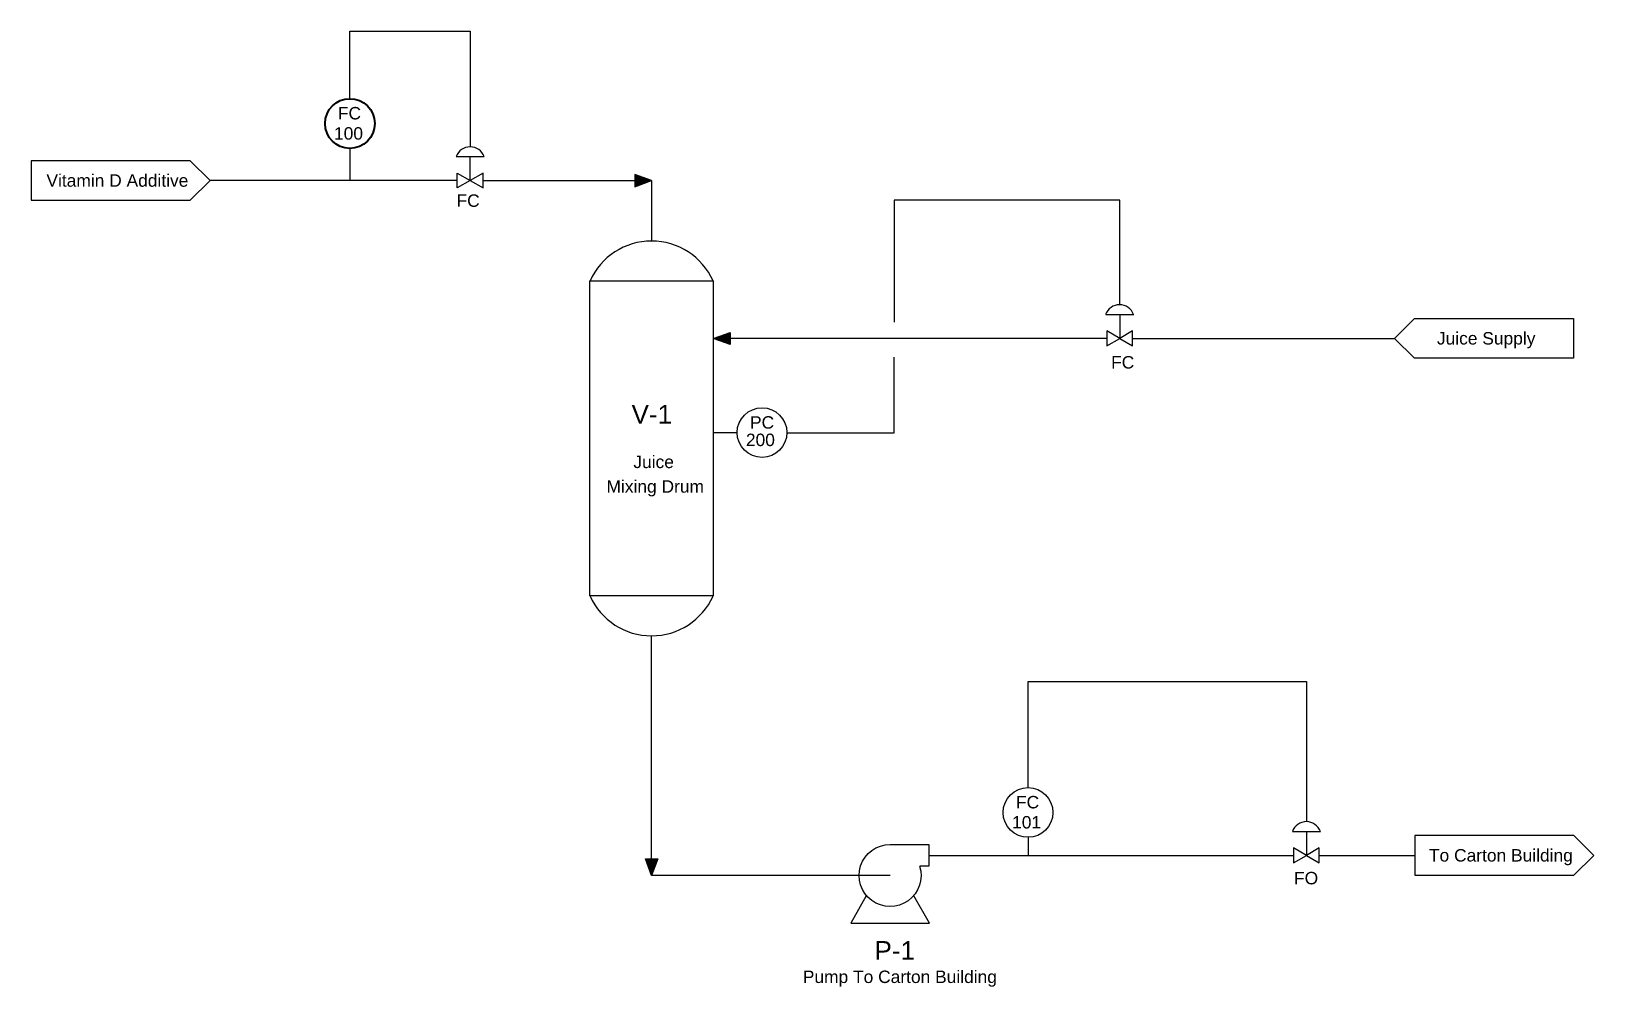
# Model space of a CAD drawing. Header units: inches. Extents: x 0.8 to 16.5, y 1.7 to 11.3.
import ezdxf

# ---------------------------------------------------------------- set-up
doc = ezdxf.new("R2010")
doc.units = ezdxf.units.IN
doc.header["$MEASUREMENT"] = 0
doc.layers.add('Object', color=1, linetype='Continuous', lineweight=60)
doc.styles.add('PDF Arial', font='arial.ttf')

msp = doc.modelspace()

# ---------------------------------------------------------------- linework, layer by layer
at = {"layer": 'Object', "lineweight": 25}
for p, q in [((5.203, 9.758), (5.203, 9.999)), ((5.073, 9.684), (5.073, 9.833)), ((5.073, 9.833), (5.333, 9.684)), ((5.203, 9.758), (5.073, 9.684)), ((5.333, 9.833), (5.203, 9.758)), ((5.333, 9.684), (5.333, 9.833)), ((5.333, 9.758), (7.026, 9.758)), ((7.026, 9.758), (7.025, 9.151))]:
    msp.add_line(p, q, dxfattribs=at)
for points in [[(3.994, 10.58), (3.994, 11.258), (5.203, 11.258), (5.203, 10.098)], [(3.994, 10.08), (3.994, 9.758)], [(5.073, 9.758), (2.589, 9.758)], [(11.729, 8.511), (11.729, 9.561), (9.464, 9.561), (9.464, 8.336)], [(11.589, 8.413), (11.87, 8.413)], [(11.729, 8.413), (11.729, 8.173), (11.858, 8.098), (11.858, 8.248), (11.729, 8.173), (11.599, 8.248), (11.599, 8.098), (11.729, 8.173)], [(11.599, 8.173), (7.645, 8.173)], [(11.858, 8.173), (14.491, 8.173)], [(8.387, 7.226), (9.464, 7.226), (9.464, 7.985)], [(7.886, 7.226), (7.645, 7.226)], [(9.422, 2.777), (7.026, 2.777), (7.026, 5.185)], [(10.809, 3.661), (10.809, 4.728), (13.605, 4.728), (13.605, 3.318)], [(10.809, 3.162), (10.809, 2.98)], [(13.605, 3.221), (13.605, 2.98), (13.735, 2.905), (13.735, 3.055), (13.605, 2.98), (13.476, 3.055), (13.476, 2.905), (13.605, 2.98)], [(9.812, 2.98), (13.476, 2.98)], [(13.735, 2.98), (14.695, 2.98)], [(9.183, 2.575), (9.026, 2.3), (9.819, 2.3), (9.661, 2.575)]]:
    msp.add_lwpolyline(points, dxfattribs=at)
for points in [[(5.063, 9.999), (5.343, 9.999, 0.69813), (5.061, 9.999)], [(13.465, 3.221), (13.746, 3.221, 0.69813), (13.464, 3.221)], [(9.719, 2.872, -3.054548), (9.422, 3.09), (9.812, 3.09), (9.812, 2.871), (9.72, 2.871)]]:
    msp.add_lwpolyline(points, format="xyb", dxfattribs=at)
for points in [[(0.792, 9.561), (2.39, 9.561), (2.589, 9.758), (2.39, 9.957), (0.792, 9.957)], [(6.857, 9.758), (6.857, 9.697), (7.026, 9.758), (6.857, 9.821)], [(6.406, 8.751), (7.645, 8.751), (7.645, 5.586), (6.406, 5.586)], [(16.289, 7.974), (14.69, 7.974), (14.491, 8.173), (14.69, 8.372), (16.289, 8.372)], [(7.814, 8.173), (7.814, 8.112), (7.645, 8.173), (7.814, 8.234)], [(14.695, 2.781), (16.294, 2.781), (16.493, 2.98), (16.294, 3.179), (14.695, 3.179)], [(7.026, 2.947), (7.088, 2.947), (7.026, 2.777), (6.963, 2.947)]]:
    msp.add_lwpolyline(points, close=True, dxfattribs=at)
at = {"layer": 'Object', "lineweight": 40}
msp.add_circle((3.994, 10.331), 0.25, dxfattribs=at)
at = {"layer": 'Object', "lineweight": 25}
for centre in [(8.135, 7.227), (10.808, 3.412)]:
    msp.add_circle(centre, 0.25, dxfattribs=at)
for centre, radius, start, end in [((7.025, 8.473), 0.678, 24.2413, 155.7587), ((11.728, 8.362), 0.15, 20.1599, 159.8401), ((7.025, 5.864), 0.678, 204.2413, 335.7587)]:
    msp.add_arc(centre, radius, start, end, dxfattribs=at)
at = {"layer": 'Object', "lineweight": 25, "transparency": 33554559}
for points in [[(6.857, 9.821), (7.026, 9.758), (6.857, 9.758)], [(7.026, 9.758), (6.857, 9.758), (6.857, 9.697)], [(7.814, 8.234), (7.814, 8.173), (7.645, 8.173)], [(7.814, 8.173), (7.645, 8.173), (7.814, 8.112)], [(6.963, 2.947), (7.088, 2.947), (7.026, 2.777)]]:
    msp.add_solid(points, dxfattribs=at)

# ---------------------------------------------------------------- texts
at = {"layer": 'Object', "attachment_point": 7, "style": 'PDF Arial'}
for s, insert, char_height in [('FC', (3.873, 10.371), 0.125), ('100', (3.834, 10.168), 0.125), ('Vitamin D Additive', (0.944, 9.695), 0.12498), ('FC', (5.065, 9.493), 0.125), ('Juice Supply', (14.917, 8.074), 0.12498), ('FC', (11.643, 7.869), 0.125), ('V-1', (6.824, 7.318), 0.1875), ('PC', (8.014, 7.265), 0.125), ('200', (7.973, 7.09), 0.125), ('Juice', (6.842, 6.869), 0.125), ('Mixing Drum', (6.572, 6.586), 0.12498), ('FC', (10.687, 3.451), 0.125), ('101', (10.648, 3.249), 0.125), ('To Carton Building', (14.837, 2.881), 0.12498), ('FO', (13.481, 2.688), 0.125), ('P-1', (9.265, 1.932), 0.1875), ('Pump To Carton Building', (8.545, 1.661), 0.12498)]:
    msp.add_mtext(s, dxfattribs=dict(at, insert=insert, char_height=char_height))

doc.saveas('drawing.dxf')
